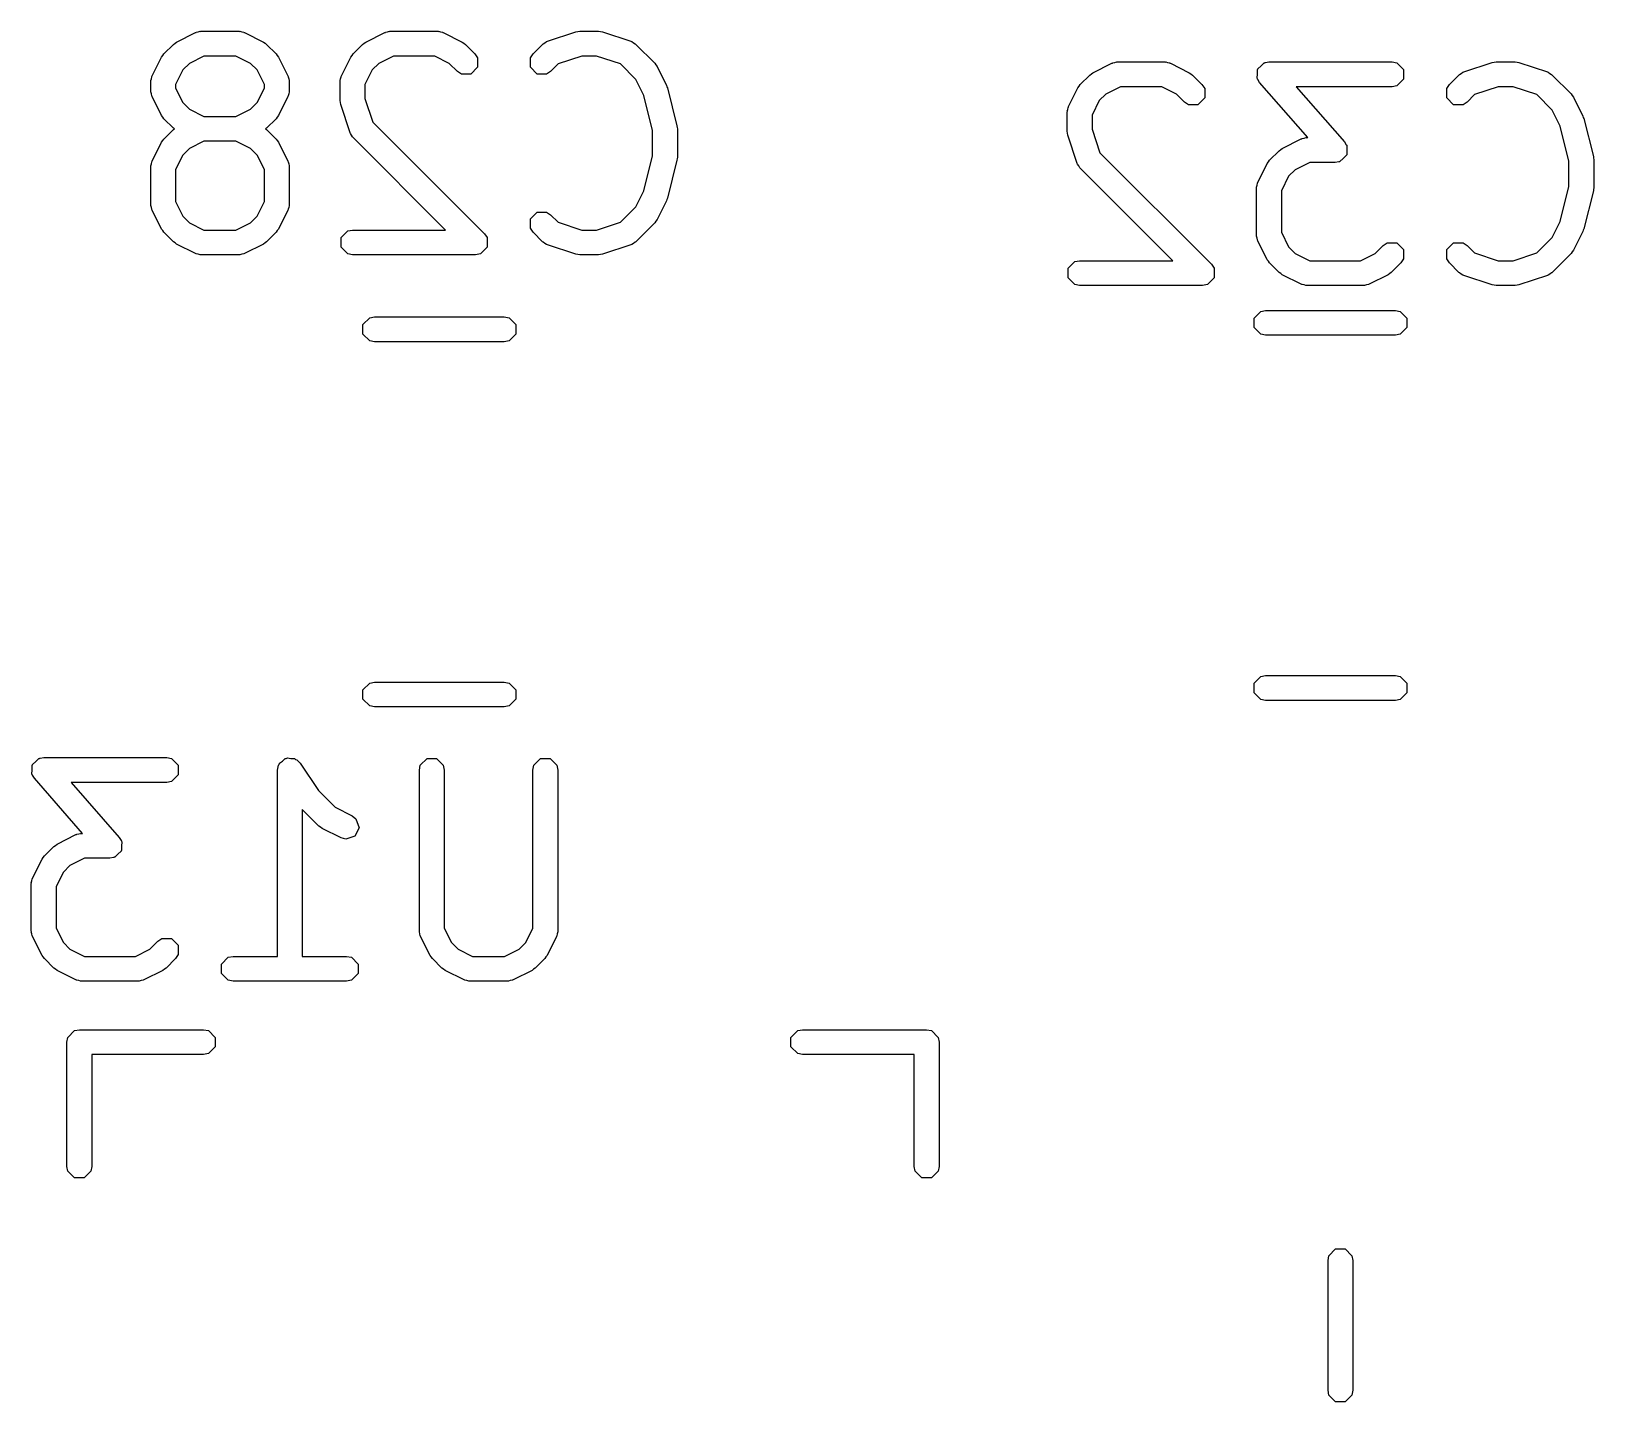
# Model space of a CAD drawing. Header units: inches. Extents: x 0.38 to 5.39, y 0.12 to 3.22.
# Drawn here: x 3.7129 to 3.9605, y 2.4968 to 2.714 of the extents above; entities that cross this region are included whole.
import ezdxf

# ---------------------------------------------------------------- set-up
doc = ezdxf.new("R2010")
doc.units = ezdxf.units.IN
doc.header["$MEASUREMENT"] = 0
doc.layers.add('BLACK', color=250, linetype='CONTINUOUS')

msp = doc.modelspace()

# ---------------------------------------------------------------- linework, layer by layer
at = {"layer": 'BLACK', "linetype": 'CONTINUOUS'}
for p, q in [((3.73592, 2.71225), (3.73892, 2.71375)), ((3.73892, 2.71375), (3.73901, 2.71378)), ((3.73901, 2.71378), (3.73904, 2.71381)), ((3.73904, 2.71381), (3.73935, 2.71387)), ((3.73935, 2.71387), (3.73966, 2.71395)), ((3.73966, 2.71395), (3.7397, 2.71394)), ((3.7397, 2.71394), (3.7398, 2.71396)), ((3.7398, 2.71396), (3.7458, 2.71396)), ((3.7458, 2.71396), (3.74589, 2.71394)), ((3.74589, 2.71394), (3.74594, 2.71395)), ((3.74594, 2.71395), (3.74624, 2.71387)), ((3.74624, 2.71387), (3.74655, 2.71381)), ((3.74655, 2.71381), (3.74658, 2.71378)), ((3.74658, 2.71378), (3.74668, 2.71375)), ((3.74668, 2.71375), (3.74968, 2.71225)), ((3.76591, 2.71225), (3.76891, 2.71375)), ((3.76891, 2.71375), (3.76901, 2.71378)), ((3.76901, 2.71378), (3.76904, 2.71381)), ((3.76904, 2.71381), (3.76935, 2.71387)), ((3.76935, 2.71387), (3.76965, 2.71395)), ((3.76965, 2.71395), (3.7697, 2.71394)), ((3.7697, 2.71394), (3.76979, 2.71396)), ((3.76979, 2.71396), (3.77729, 2.71396)), ((3.77729, 2.71396), (3.77739, 2.71394)), ((3.77739, 2.71394), (3.77743, 2.71395)), ((3.77743, 2.71395), (3.77774, 2.71387)), ((3.77774, 2.71387), (3.77805, 2.71381)), ((3.77805, 2.71381), (3.77808, 2.71378)), ((3.77808, 2.71378), (3.77817, 2.71375)), ((3.77817, 2.71375), (3.78117, 2.71225)), ((3.79467, 2.71236), (3.79917, 2.71386)), ((3.79917, 2.71386), (3.79948, 2.7139)), ((3.79948, 2.7139), (3.79979, 2.71396)), ((3.79979, 2.71396), (3.80279, 2.71396)), ((3.80279, 2.71396), (3.8031, 2.7139)), ((3.8031, 2.7139), (3.80341, 2.71386)), ((3.80341, 2.71386), (3.80791, 2.71236)), ((3.73391, 2.71038), (3.73541, 2.71188)), ((3.73541, 2.71188), (3.73567, 2.71206)), ((3.73567, 2.71206), (3.73592, 2.71225)), ((3.74968, 2.71225), (3.74993, 2.71206)), ((3.74993, 2.71206), (3.75019, 2.71188)), ((3.75019, 2.71188), (3.75169, 2.71038)), ((3.7639, 2.71038), (3.7654, 2.71188)), ((3.7654, 2.71188), (3.76566, 2.71206)), ((3.76566, 2.71206), (3.76591, 2.71225)), ((3.78117, 2.71225), (3.78142, 2.71206)), ((3.78142, 2.71206), (3.78168, 2.71188)), ((3.78168, 2.71188), (3.78318, 2.71038)), ((3.7924, 2.71038), (3.7939, 2.71188)), ((3.7939, 2.71188), (3.79398, 2.71194)), ((3.79398, 2.71194), (3.794, 2.71198)), ((3.794, 2.71198), (3.79427, 2.71213)), ((3.79427, 2.71213), (3.79454, 2.71231)), ((3.79454, 2.71231), (3.79458, 2.71231)), ((3.79458, 2.71231), (3.79467, 2.71236)), ((3.80791, 2.71236), (3.808, 2.71231)), ((3.808, 2.71231), (3.80804, 2.71231)), ((3.80804, 2.71231), (3.8083, 2.71213)), ((3.8083, 2.71213), (3.80858, 2.71198)), ((3.80858, 2.71198), (3.8086, 2.71194)), ((3.8086, 2.71194), (3.80868, 2.71188)), ((3.80868, 2.71188), (3.81168, 2.70888)), ((3.73204, 2.70687), (3.73354, 2.70987)), ((3.73354, 2.70987), (3.73373, 2.71012)), ((3.73373, 2.71012), (3.73391, 2.71038)), ((3.73796, 2.70887), (3.73692, 2.70782)), ((3.74026, 2.71002), (3.73796, 2.70887)), ((3.74533, 2.71002), (3.74026, 2.71002)), ((3.74763, 2.70887), (3.74533, 2.71002)), ((3.74868, 2.70782), (3.74763, 2.70887)), ((3.75169, 2.71038), (3.75186, 2.71012)), ((3.75186, 2.71012), (3.75206, 2.70987)), ((3.75206, 2.70987), (3.75356, 2.70687)), ((3.76203, 2.70687), (3.76353, 2.70987)), ((3.76353, 2.70987), (3.76373, 2.71012)), ((3.76373, 2.71012), (3.7639, 2.71038)), ((3.76796, 2.70887), (3.76691, 2.70782)), ((3.77026, 2.71002), (3.76796, 2.70887)), ((3.77683, 2.71002), (3.77026, 2.71002)), ((3.77913, 2.70887), (3.77683, 2.71002)), ((3.7804, 2.7076), (3.77913, 2.70887)), ((3.78318, 2.71038), (3.78361, 2.70974)), ((3.78361, 2.70974), (3.78361, 2.70824)), ((3.79197, 2.70974), (3.7924, 2.71038)), ((3.79197, 2.70824), (3.79197, 2.70974)), ((3.79635, 2.70877), (3.79518, 2.7076)), ((3.80011, 2.71002), (3.79635, 2.70877)), ((3.80247, 2.71002), (3.80011, 2.71002)), ((3.80623, 2.70877), (3.80247, 2.71002)), ((3.80867, 2.70632), (3.80623, 2.70877)), ((3.81168, 2.70888), (3.81186, 2.70862)), ((3.81186, 2.70862), (3.81205, 2.70837)), ((3.81205, 2.70837), (3.81355, 2.70537)), ((3.88111, 2.70739), (3.88411, 2.70889)), ((3.88411, 2.70889), (3.88421, 2.70892)), ((3.88421, 2.70892), (3.88424, 2.70895)), ((3.88424, 2.70895), (3.88455, 2.70901)), ((3.88455, 2.70901), (3.88485, 2.70909)), ((3.88485, 2.70909), (3.8849, 2.70908)), ((3.8849, 2.70908), (3.88499, 2.7091)), ((3.88499, 2.7091), (3.89249, 2.7091)), ((3.89249, 2.7091), (3.89259, 2.70908)), ((3.89259, 2.70908), (3.89263, 2.70909)), ((3.89263, 2.70909), (3.89294, 2.70901)), ((3.89294, 2.70901), (3.89325, 2.70895)), ((3.89325, 2.70895), (3.89328, 2.70892)), ((3.89328, 2.70892), (3.89337, 2.70889)), ((3.89337, 2.70889), (3.89637, 2.70739)), ((3.90723, 2.708), (3.90775, 2.70846)), ((3.90775, 2.70846), (3.90824, 2.70895)), ((3.90824, 2.70895), (3.90833, 2.70897)), ((3.90833, 2.70897), (3.90836, 2.70899)), ((3.90836, 2.70899), (3.90844, 2.70899)), ((3.90844, 2.70899), (3.90899, 2.7091)), ((3.90899, 2.7091), (3.92849, 2.7091)), ((3.92849, 2.7091), (3.92924, 2.70895)), ((3.92924, 2.70895), (3.93031, 2.70788)), ((3.93986, 2.7075), (3.94436, 2.709)), ((3.94436, 2.709), (3.94468, 2.70904)), ((3.94468, 2.70904), (3.94499, 2.7091)), ((3.94499, 2.7091), (3.94799, 2.7091)), ((3.94799, 2.7091), (3.9483, 2.70904)), ((3.9483, 2.70904), (3.94861, 2.709)), ((3.94861, 2.709), (3.95311, 2.7075)), ((3.73183, 2.70613), (3.73192, 2.70643)), ((3.73185, 2.70609), (3.73183, 2.70613)), ((3.73183, 2.70599), (3.73185, 2.70609)), ((3.73183, 2.70449), (3.73183, 2.70599)), ((3.73192, 2.70643), (3.73198, 2.70674)), ((3.73198, 2.70674), (3.73201, 2.70677)), ((3.73201, 2.70677), (3.73204, 2.70687)), ((3.73692, 2.70782), (3.73577, 2.70552)), ((3.74983, 2.70552), (3.74868, 2.70782)), ((3.75356, 2.70687), (3.75358, 2.70677)), ((3.75358, 2.70677), (3.75361, 2.70674)), ((3.75361, 2.70674), (3.75368, 2.70643)), ((3.75368, 2.70643), (3.75376, 2.70613)), ((3.75376, 2.70613), (3.75375, 2.70609)), ((3.75375, 2.70609), (3.75376, 2.70599)), ((3.75376, 2.70599), (3.75376, 2.70449)), ((3.76183, 2.70613), (3.76191, 2.70643)), ((3.76185, 2.70609), (3.76183, 2.70613)), ((3.76183, 2.70599), (3.76185, 2.70609)), ((3.76183, 2.70299), (3.76183, 2.70599)), ((3.76191, 2.70643), (3.76198, 2.70674)), ((3.76198, 2.70674), (3.76201, 2.70677)), ((3.76201, 2.70677), (3.76203, 2.70687)), ((3.76691, 2.70782), (3.76576, 2.70552)), ((3.78104, 2.70717), (3.7804, 2.7076)), ((3.78255, 2.70717), (3.78104, 2.70717)), ((3.78361, 2.70824), (3.78255, 2.70717)), ((3.79304, 2.70717), (3.79197, 2.70824)), ((3.79454, 2.70717), (3.79304, 2.70717)), ((3.79518, 2.7076), (3.79454, 2.70717)), ((3.80993, 2.7038), (3.80867, 2.70632)), ((3.8791, 2.70552), (3.8806, 2.70702)), ((3.8806, 2.70702), (3.88087, 2.7072)), ((3.88087, 2.7072), (3.88111, 2.70739)), ((3.89637, 2.70739), (3.89662, 2.7072)), ((3.89662, 2.7072), (3.89688, 2.70702)), ((3.89688, 2.70702), (3.89838, 2.70552)), ((3.90713, 2.7065), (3.90717, 2.70719)), ((3.90717, 2.70642), (3.90713, 2.7065)), ((3.90717, 2.70788), (3.90722, 2.70793)), ((3.90717, 2.70719), (3.90717, 2.70788)), ((3.90717, 2.70638), (3.90717, 2.70642)), ((3.90723, 2.70632), (3.90717, 2.70638)), ((3.90722, 2.70793), (3.90723, 2.708)), ((3.90751, 2.70583), (3.90723, 2.70632)), ((3.93031, 2.70638), (3.92924, 2.70531)), ((3.93031, 2.70788), (3.93031, 2.70638)), ((3.9376, 2.70552), (3.9391, 2.70702)), ((3.9391, 2.70702), (3.93918, 2.70708)), ((3.93918, 2.70708), (3.9392, 2.70712)), ((3.9392, 2.70712), (3.93947, 2.70727)), ((3.93947, 2.70727), (3.93973, 2.70745)), ((3.93973, 2.70745), (3.93978, 2.70745)), ((3.93978, 2.70745), (3.93986, 2.7075)), ((3.95311, 2.7075), (3.95319, 2.70745)), ((3.95319, 2.70745), (3.95324, 2.70745)), ((3.95324, 2.70745), (3.9535, 2.70727)), ((3.9535, 2.70727), (3.95378, 2.70712)), ((3.95378, 2.70712), (3.9538, 2.70708)), ((3.9538, 2.70708), (3.95388, 2.70702)), ((3.95388, 2.70702), (3.95688, 2.70402)), ((3.73185, 2.70439), (3.73183, 2.70449)), ((3.73183, 2.70435), (3.73185, 2.70439)), ((3.73192, 2.70405), (3.73183, 2.70435)), ((3.73198, 2.70374), (3.73192, 2.70405)), ((3.73201, 2.7037), (3.73198, 2.70374)), ((3.73204, 2.70361), (3.73201, 2.7037)), ((3.73354, 2.70061), (3.73204, 2.70361)), ((3.73577, 2.70552), (3.73577, 2.70495)), ((3.73577, 2.70495), (3.73692, 2.70266)), ((3.74868, 2.70266), (3.74983, 2.70495)), ((3.74983, 2.70495), (3.74983, 2.70552)), ((3.75356, 2.70361), (3.75206, 2.70061)), ((3.75358, 2.7037), (3.75356, 2.70361)), ((3.75361, 2.70374), (3.75358, 2.7037)), ((3.75368, 2.70405), (3.75361, 2.70374)), ((3.75376, 2.70435), (3.75368, 2.70405)), ((3.75376, 2.70449), (3.75375, 2.70439)), ((3.75375, 2.70439), (3.75376, 2.70435)), ((3.76576, 2.70552), (3.76576, 2.70331)), ((3.81132, 2.69825), (3.80993, 2.7038)), ((3.81355, 2.70537), (3.81361, 2.70516)), ((3.81361, 2.70516), (3.8137, 2.70497)), ((3.8137, 2.70497), (3.8152, 2.69897)), ((3.87723, 2.70201), (3.87873, 2.70501)), ((3.87873, 2.70501), (3.87893, 2.70526)), ((3.87893, 2.70526), (3.8791, 2.70552)), ((3.88316, 2.70401), (3.88211, 2.70296)), ((3.88546, 2.70516), (3.88316, 2.70401)), ((3.89203, 2.70516), (3.88546, 2.70516)), ((3.89433, 2.70401), (3.89203, 2.70516)), ((3.8956, 2.70274), (3.89433, 2.70401)), ((3.89838, 2.70552), (3.89881, 2.70488)), ((3.89881, 2.70488), (3.89881, 2.70338)), ((3.91515, 2.6971), (3.90751, 2.70583)), ((3.92849, 2.70516), (3.91333, 2.70516)), ((3.91333, 2.70516), (3.92097, 2.69643)), ((3.92924, 2.70531), (3.92849, 2.70516)), ((3.93717, 2.70488), (3.9376, 2.70552)), ((3.93717, 2.70338), (3.93717, 2.70488)), ((3.94155, 2.70391), (3.94038, 2.70274)), ((3.94531, 2.70516), (3.94155, 2.70391)), ((3.94767, 2.70516), (3.94531, 2.70516)), ((3.95142, 2.70391), (3.94767, 2.70516)), ((3.95387, 2.70146), (3.95142, 2.70391)), ((3.95688, 2.70402), (3.95705, 2.70376)), ((3.95705, 2.70376), (3.95725, 2.70351)), ((3.95725, 2.70351), (3.95875, 2.70051)), ((3.73692, 2.70266), (3.73796, 2.70161)), ((3.73796, 2.70161), (3.74026, 2.70046)), ((3.74533, 2.70046), (3.74763, 2.70161)), ((3.74763, 2.70161), (3.74868, 2.70266)), ((3.76189, 2.70268), (3.76183, 2.70299)), ((3.76193, 2.70237), (3.76189, 2.70268)), ((3.76343, 2.69787), (3.76193, 2.70237)), ((3.76576, 2.70331), (3.76701, 2.69955)), ((3.87703, 2.70127), (3.87711, 2.70157)), ((3.87705, 2.70123), (3.87703, 2.70127)), ((3.87703, 2.70113), (3.87705, 2.70123)), ((3.87703, 2.69813), (3.87703, 2.70113)), ((3.87711, 2.70157), (3.87718, 2.70188)), ((3.87718, 2.70188), (3.87721, 2.70192)), ((3.87721, 2.70192), (3.87723, 2.70201)), ((3.88211, 2.70296), (3.88096, 2.70067)), ((3.89624, 2.70231), (3.8956, 2.70274)), ((3.89775, 2.70231), (3.89624, 2.70231)), ((3.89881, 2.70338), (3.89775, 2.70231)), ((3.93823, 2.70231), (3.93717, 2.70338)), ((3.93974, 2.70231), (3.93823, 2.70231)), ((3.94038, 2.70274), (3.93974, 2.70231)), ((3.95513, 2.69894), (3.95387, 2.70146)), ((3.73373, 2.70036), (3.73354, 2.70061)), ((3.73391, 2.7001), (3.73373, 2.70036)), ((3.73541, 2.6986), (3.73391, 2.7001)), ((3.73557, 2.69849), (3.73541, 2.6986)), ((3.73541, 2.69838), (3.73557, 2.69849)), ((3.74026, 2.70046), (3.74533, 2.70046)), ((3.75019, 2.6986), (3.75003, 2.69849)), ((3.75003, 2.69849), (3.75019, 2.69838)), ((3.75169, 2.7001), (3.75019, 2.6986)), ((3.75186, 2.70036), (3.75169, 2.7001)), ((3.75206, 2.70061), (3.75186, 2.70036)), ((3.76701, 2.69955), (3.78468, 2.68188)), ((3.8152, 2.69897), (3.81521, 2.69873)), ((3.81521, 2.69873), (3.81526, 2.69849)), ((3.81526, 2.69849), (3.81526, 2.69399)), ((3.88096, 2.70067), (3.88096, 2.69845)), ((3.88096, 2.69845), (3.88222, 2.6947)), ((3.95652, 2.69339), (3.95513, 2.69894)), ((3.95875, 2.70051), (3.9588, 2.7003)), ((3.9588, 2.7003), (3.9589, 2.70011)), ((3.9589, 2.70011), (3.96039, 2.69411)), ((3.73204, 2.69337), (3.73354, 2.69637)), ((3.73354, 2.69637), (3.73373, 2.69662)), ((3.73373, 2.69662), (3.73391, 2.69688)), ((3.73391, 2.69688), (3.73541, 2.69838)), ((3.74026, 2.69652), (3.73796, 2.69537)), ((3.74533, 2.69652), (3.74026, 2.69652)), ((3.74763, 2.69537), (3.74533, 2.69652)), ((3.75019, 2.69838), (3.75169, 2.69688)), ((3.75169, 2.69688), (3.75186, 2.69662)), ((3.75186, 2.69662), (3.75206, 2.69637)), ((3.75206, 2.69637), (3.75356, 2.69337)), ((3.76348, 2.69778), (3.76343, 2.69787)), ((3.76348, 2.69774), (3.76348, 2.69778)), ((3.76365, 2.69747), (3.76348, 2.69774)), ((3.76381, 2.6972), (3.76365, 2.69747)), ((3.76385, 2.69718), (3.76381, 2.6972)), ((3.7639, 2.6971), (3.76385, 2.69718)), ((3.77854, 2.68246), (3.7639, 2.6971)), ((3.81132, 2.69423), (3.81132, 2.69825)), ((3.87709, 2.69782), (3.87703, 2.69813)), ((3.87713, 2.69751), (3.87709, 2.69782)), ((3.87863, 2.69301), (3.87713, 2.69751)), ((3.91111, 2.69539), (3.91411, 2.69689)), ((3.91411, 2.69689), (3.91421, 2.69692)), ((3.91421, 2.69692), (3.91424, 2.69695)), ((3.91424, 2.69695), (3.91455, 2.69701)), ((3.91455, 2.69701), (3.91485, 2.6971)), ((3.91485, 2.6971), (3.91489, 2.69708)), ((3.91489, 2.69708), (3.91499, 2.6971)), ((3.91499, 2.6971), (3.91515, 2.6971)), ((3.92097, 2.69643), (3.92125, 2.69594)), ((3.73692, 2.69432), (3.73577, 2.69203)), ((3.73796, 2.69537), (3.73692, 2.69432)), ((3.74868, 2.69432), (3.74763, 2.69537)), ((3.74983, 2.69203), (3.74868, 2.69432)), ((3.80993, 2.68868), (3.81132, 2.69423)), ((3.8152, 2.69351), (3.8137, 2.68751)), ((3.81521, 2.69375), (3.8152, 2.69351)), ((3.81526, 2.69399), (3.81521, 2.69375)), ((3.88222, 2.6947), (3.89988, 2.67703)), ((3.90892, 2.69326), (3.9091, 2.69352)), ((3.9091, 2.69352), (3.9106, 2.69502)), ((3.9106, 2.69502), (3.91086, 2.6952)), ((3.91086, 2.6952), (3.91111, 2.69539)), ((3.92073, 2.6938), (3.92024, 2.69331)), ((3.92125, 2.69426), (3.92073, 2.6938)), ((3.92125, 2.69594), (3.92131, 2.69588)), ((3.92126, 2.69433), (3.92125, 2.69426)), ((3.92131, 2.69438), (3.92126, 2.69433)), ((3.92131, 2.69588), (3.92131, 2.69584)), ((3.92131, 2.69584), (3.92135, 2.69576)), ((3.92135, 2.69576), (3.92131, 2.69507)), ((3.92131, 2.69507), (3.92131, 2.69438)), ((3.96039, 2.69411), (3.96041, 2.69387)), ((3.96041, 2.69387), (3.96045, 2.69363)), ((3.96045, 2.69363), (3.96045, 2.68913)), ((3.73183, 2.69263), (3.73192, 2.69293)), ((3.73185, 2.69259), (3.73183, 2.69263)), ((3.73183, 2.69249), (3.73185, 2.69259)), ((3.73183, 2.68649), (3.73183, 2.69249)), ((3.73192, 2.69293), (3.73198, 2.69324)), ((3.73198, 2.69324), (3.73201, 2.69328)), ((3.73201, 2.69328), (3.73204, 2.69337)), ((3.73577, 2.69203), (3.73577, 2.68696)), ((3.74983, 2.68696), (3.74983, 2.69203)), ((3.75356, 2.69337), (3.75358, 2.69328)), ((3.75358, 2.69328), (3.75361, 2.69324)), ((3.75361, 2.69324), (3.75368, 2.69293)), ((3.75368, 2.69293), (3.75376, 2.69263)), ((3.75376, 2.69263), (3.75375, 2.69259)), ((3.75375, 2.69259), (3.75376, 2.69249)), ((3.75376, 2.69249), (3.75376, 2.68649)), ((3.87868, 2.69292), (3.87863, 2.69301)), ((3.87868, 2.69288), (3.87868, 2.69292)), ((3.87885, 2.69262), (3.87868, 2.69288)), ((3.87901, 2.69234), (3.87885, 2.69262)), ((3.87905, 2.69232), (3.87901, 2.69234)), ((3.8791, 2.69224), (3.87905, 2.69232)), ((3.89374, 2.6776), (3.8791, 2.69224)), ((3.90723, 2.69001), (3.90873, 2.69301)), ((3.90873, 2.69301), (3.90892, 2.69326)), ((3.91316, 2.69201), (3.91211, 2.69097)), ((3.91546, 2.69316), (3.91316, 2.69201)), ((3.91949, 2.69316), (3.91546, 2.69316)), ((3.92004, 2.69327), (3.91949, 2.69316)), ((3.92012, 2.69327), (3.92004, 2.69327)), ((3.92015, 2.69329), (3.92012, 2.69327)), ((3.92024, 2.69331), (3.92015, 2.69329)), ((3.95652, 2.68937), (3.95652, 2.69339)), ((3.80867, 2.68616), (3.80993, 2.68868)), ((3.90702, 2.68913), (3.90704, 2.68923)), ((3.90702, 2.68163), (3.90702, 2.68913)), ((3.90703, 2.68927), (3.90711, 2.68958)), ((3.90704, 2.68923), (3.90703, 2.68927)), ((3.90711, 2.68958), (3.90717, 2.68989)), ((3.90717, 2.68989), (3.9072, 2.68992)), ((3.9072, 2.68992), (3.90723, 2.69001)), ((3.91211, 2.69097), (3.91096, 2.68867)), ((3.91096, 2.68867), (3.91096, 2.6821)), ((3.95513, 2.68382), (3.95652, 2.68937)), ((3.96039, 2.68865), (3.9589, 2.68266)), ((3.96041, 2.6889), (3.96039, 2.68865)), ((3.96045, 2.68913), (3.96041, 2.6889)), ((3.73185, 2.68639), (3.73183, 2.68649)), ((3.73183, 2.68635), (3.73185, 2.68639)), ((3.73192, 2.68605), (3.73183, 2.68635)), ((3.73577, 2.68696), (3.73692, 2.68466)), ((3.74868, 2.68466), (3.74983, 2.68696)), ((3.75376, 2.68635), (3.75368, 2.68605)), ((3.75376, 2.68649), (3.75375, 2.68639)), ((3.75375, 2.68639), (3.75376, 2.68635)), ((3.80623, 2.68371), (3.80867, 2.68616)), ((3.81355, 2.68711), (3.81205, 2.68411)), ((3.81361, 2.68732), (3.81355, 2.68711)), ((3.8137, 2.68751), (3.81361, 2.68732)), ((3.73198, 2.68574), (3.73192, 2.68605)), ((3.73201, 2.68571), (3.73198, 2.68574)), ((3.73204, 2.68561), (3.73201, 2.68571)), ((3.73354, 2.68261), (3.73204, 2.68561)), ((3.73692, 2.68466), (3.73796, 2.68361)), ((3.73796, 2.68361), (3.74026, 2.68246)), ((3.74533, 2.68246), (3.74763, 2.68361)), ((3.74763, 2.68361), (3.74868, 2.68466)), ((3.75356, 2.68561), (3.75206, 2.68261)), ((3.75358, 2.68571), (3.75356, 2.68561)), ((3.75361, 2.68574), (3.75358, 2.68571)), ((3.75368, 2.68605), (3.75361, 2.68574)), ((3.79197, 2.68425), (3.79304, 2.68531)), ((3.79197, 2.68274), (3.79197, 2.68425)), ((3.79304, 2.68531), (3.79454, 2.68531)), ((3.79454, 2.68531), (3.79518, 2.68488)), ((3.79518, 2.68488), (3.79635, 2.68371)), ((3.79635, 2.68371), (3.80011, 2.68246)), ((3.80247, 2.68246), (3.80623, 2.68371)), ((3.81168, 2.6836), (3.80868, 2.6806)), ((3.81186, 2.68386), (3.81168, 2.6836)), ((3.81205, 2.68411), (3.81186, 2.68386)), ((3.95387, 2.6813), (3.95513, 2.68382)), ((3.73373, 2.68236), (3.73354, 2.68261)), ((3.73391, 2.6821), (3.73373, 2.68236)), ((3.73541, 2.6806), (3.73391, 2.6821)), ((3.74026, 2.68246), (3.74533, 2.68246)), ((3.75169, 2.6821), (3.75019, 2.6806)), ((3.75186, 2.68236), (3.75169, 2.6821)), ((3.75206, 2.68261), (3.75186, 2.68236)), ((3.76198, 2.68125), (3.76304, 2.68231)), ((3.76198, 2.67974), (3.76198, 2.68125)), ((3.76304, 2.68231), (3.76379, 2.68246)), ((3.76379, 2.68246), (3.77854, 2.68246)), ((3.78468, 2.68188), (3.78511, 2.68125)), ((3.78511, 2.68125), (3.78511, 2.67974)), ((3.7924, 2.6821), (3.79197, 2.68274)), ((3.7939, 2.6806), (3.7924, 2.6821)), ((3.80011, 2.68246), (3.80247, 2.68246)), ((3.90704, 2.68154), (3.90702, 2.68163)), ((3.90703, 2.68149), (3.90704, 2.68154)), ((3.90711, 2.68119), (3.90703, 2.68149)), ((3.90717, 2.68088), (3.90711, 2.68119)), ((3.91096, 2.6821), (3.91211, 2.6798)), ((3.95142, 2.67885), (3.95387, 2.6813)), ((3.95875, 2.68225), (3.95725, 2.67925)), ((3.9588, 2.68246), (3.95875, 2.68225)), ((3.9589, 2.68266), (3.9588, 2.68246)), ((3.73567, 2.68042), (3.73541, 2.6806)), ((3.73592, 2.68023), (3.73567, 2.68042)), ((3.73892, 2.67873), (3.73592, 2.68023)), ((3.73901, 2.67871), (3.73892, 2.67873)), ((3.73904, 2.67867), (3.73901, 2.67871)), ((3.73935, 2.67861), (3.73904, 2.67867)), ((3.74655, 2.67867), (3.74624, 2.67861)), ((3.74658, 2.67871), (3.74655, 2.67867)), ((3.74668, 2.67873), (3.74658, 2.67871)), ((3.74968, 2.68023), (3.74668, 2.67873)), ((3.74993, 2.68042), (3.74968, 2.68023)), ((3.75019, 2.6806), (3.74993, 2.68042)), ((3.76304, 2.67867), (3.76198, 2.67974)), ((3.76379, 2.67852), (3.76304, 2.67867)), ((3.78405, 2.67867), (3.78329, 2.67852)), ((3.78511, 2.67974), (3.78405, 2.67867)), ((3.79398, 2.68055), (3.7939, 2.6806)), ((3.794, 2.68051), (3.79398, 2.68055)), ((3.79428, 2.68035), (3.794, 2.68051)), ((3.79454, 2.68017), (3.79428, 2.68035)), ((3.79458, 2.68017), (3.79454, 2.68017)), ((3.79467, 2.68012), (3.79458, 2.68017)), ((3.79917, 2.67862), (3.79467, 2.68012)), ((3.80791, 2.68012), (3.80341, 2.67862)), ((3.808, 2.68017), (3.80791, 2.68012)), ((3.80804, 2.68017), (3.808, 2.68017)), ((3.8083, 2.68035), (3.80804, 2.68017)), ((3.80858, 2.68051), (3.8083, 2.68035)), ((3.8086, 2.68055), (3.80858, 2.68051)), ((3.80868, 2.6806), (3.8086, 2.68055)), ((3.9072, 2.68085), (3.90717, 2.68088)), ((3.90723, 2.68075), (3.9072, 2.68085)), ((3.90873, 2.67775), (3.90723, 2.68075)), ((3.91211, 2.6798), (3.91316, 2.67875)), ((3.91316, 2.67875), (3.91546, 2.6776)), ((3.92352, 2.6776), (3.92582, 2.67875)), ((3.92582, 2.67875), (3.9271, 2.68003)), ((3.9271, 2.68003), (3.92774, 2.68045)), ((3.92774, 2.68045), (3.92924, 2.68045)), ((3.92924, 2.68045), (3.93031, 2.67939)), ((3.93031, 2.67939), (3.93031, 2.67788)), ((3.93717, 2.67939), (3.93823, 2.68045)), ((3.93717, 2.67788), (3.93717, 2.67939)), ((3.93823, 2.68045), (3.93974, 2.68045)), ((3.93974, 2.68045), (3.94038, 2.68003)), ((3.94038, 2.68003), (3.94155, 2.67885)), ((3.94155, 2.67885), (3.94531, 2.6776)), ((3.94767, 2.6776), (3.95142, 2.67885)), ((3.95688, 2.67874), (3.95388, 2.67574)), ((3.95705, 2.679), (3.95688, 2.67874)), ((3.95725, 2.67925), (3.95705, 2.679)), ((3.73966, 2.67853), (3.73935, 2.67861)), ((3.7397, 2.67854), (3.73966, 2.67853)), ((3.7398, 2.67852), (3.7397, 2.67854)), ((3.7458, 2.67852), (3.7398, 2.67852)), ((3.74589, 2.67854), (3.7458, 2.67852)), ((3.74594, 2.67853), (3.74589, 2.67854)), ((3.74624, 2.67861), (3.74594, 2.67853)), ((3.78329, 2.67852), (3.76379, 2.67852)), ((3.79948, 2.67859), (3.79917, 2.67862)), ((3.79979, 2.67852), (3.79948, 2.67859)), ((3.80279, 2.67852), (3.79979, 2.67852)), ((3.8031, 2.67859), (3.80279, 2.67852)), ((3.80341, 2.67862), (3.8031, 2.67859)), ((3.87718, 2.67639), (3.87824, 2.67745)), ((3.87718, 2.67488), (3.87718, 2.67639)), ((3.87824, 2.67745), (3.879, 2.6776)), ((3.879, 2.6776), (3.89374, 2.6776)), ((3.89988, 2.67703), (3.90031, 2.67639)), ((3.90031, 2.67639), (3.90031, 2.67488)), ((3.90892, 2.6775), (3.90873, 2.67775)), ((3.9091, 2.67724), (3.90892, 2.6775)), ((3.9106, 2.67574), (3.9091, 2.67724)), ((3.91546, 2.6776), (3.92352, 2.6776)), ((3.92988, 2.67724), (3.92838, 2.67574)), ((3.93031, 2.67788), (3.92988, 2.67724)), ((3.9376, 2.67724), (3.93717, 2.67788)), ((3.9391, 2.67574), (3.9376, 2.67724)), ((3.94531, 2.6776), (3.94767, 2.6776)), ((3.87824, 2.67382), (3.87718, 2.67488)), ((3.879, 2.67367), (3.87824, 2.67382)), ((3.89925, 2.67382), (3.89849, 2.67367)), ((3.90031, 2.67488), (3.89925, 2.67382)), ((3.91086, 2.67557), (3.9106, 2.67574)), ((3.91111, 2.67537), (3.91086, 2.67557)), ((3.91411, 2.67387), (3.91111, 2.67537)), ((3.91421, 2.67385), (3.91411, 2.67387)), ((3.91424, 2.67382), (3.91421, 2.67385)), ((3.91455, 2.67375), (3.91424, 2.67382)), ((3.91485, 2.67367), (3.91455, 2.67375)), ((3.91489, 2.67368), (3.91485, 2.67367)), ((3.91499, 2.67367), (3.91489, 2.67368)), ((3.92409, 2.67368), (3.92399, 2.67367)), ((3.92413, 2.67367), (3.92409, 2.67368)), ((3.92443, 2.67375), (3.92413, 2.67367)), ((3.92474, 2.67382), (3.92443, 2.67375)), ((3.92477, 2.67385), (3.92474, 2.67382)), ((3.92487, 2.67387), (3.92477, 2.67385)), ((3.92787, 2.67537), (3.92487, 2.67387)), ((3.92812, 2.67557), (3.92787, 2.67537)), ((3.92838, 2.67574), (3.92812, 2.67557)), ((3.93918, 2.67569), (3.9391, 2.67574)), ((3.9392, 2.67565), (3.93918, 2.67569)), ((3.93947, 2.67549), (3.9392, 2.67565)), ((3.93973, 2.67532), (3.93947, 2.67549)), ((3.93978, 2.67532), (3.93973, 2.67532)), ((3.93986, 2.67527), (3.93978, 2.67532)), ((3.94436, 2.67377), (3.93986, 2.67527)), ((3.94468, 2.67373), (3.94436, 2.67377)), ((3.94499, 2.67367), (3.94468, 2.67373)), ((3.9483, 2.67373), (3.94799, 2.67367)), ((3.94861, 2.67377), (3.9483, 2.67373)), ((3.95311, 2.67527), (3.94861, 2.67377)), ((3.95319, 2.67532), (3.95311, 2.67527)), ((3.95324, 2.67532), (3.95319, 2.67532)), ((3.9535, 2.67549), (3.95324, 2.67532)), ((3.95378, 2.67565), (3.9535, 2.67549)), ((3.9538, 2.67569), (3.95378, 2.67565)), ((3.95388, 2.67574), (3.9538, 2.67569)), ((3.89849, 2.67367), (3.879, 2.67367)), ((3.92399, 2.67367), (3.91499, 2.67367)), ((3.94799, 2.67367), (3.94499, 2.67367)), ((3.90664, 2.66851), (3.9077, 2.66957)), ((3.9077, 2.66957), (3.90845, 2.66972)), ((3.90845, 2.66972), (3.92903, 2.66972)), ((3.92903, 2.66972), (3.92978, 2.66957)), ((3.92978, 2.66957), (3.93084, 2.66851)), ((3.76545, 2.66749), (3.76652, 2.66855)), ((3.76545, 2.66598), (3.76545, 2.66749)), ((3.76652, 2.66855), (3.76727, 2.6687)), ((3.76727, 2.6687), (3.78784, 2.6687)), ((3.78784, 2.6687), (3.7886, 2.66855)), ((3.7886, 2.66855), (3.78966, 2.66749)), ((3.78966, 2.66749), (3.78966, 2.66598)), ((3.90664, 2.667), (3.90664, 2.66851)), ((3.9077, 2.66594), (3.90664, 2.667)), ((3.93084, 2.667), (3.92978, 2.66594)), ((3.93084, 2.66851), (3.93084, 2.667)), ((3.76652, 2.66491), (3.76545, 2.66598)), ((3.76727, 2.66476), (3.76652, 2.66491)), ((3.78784, 2.66476), (3.76727, 2.66476)), ((3.7886, 2.66491), (3.78784, 2.66476)), ((3.78966, 2.66598), (3.7886, 2.66491)), ((3.90845, 2.66579), (3.9077, 2.66594)), ((3.92903, 2.66579), (3.90845, 2.66579)), ((3.92978, 2.66594), (3.92903, 2.66579)), ((3.9077, 2.6117), (3.90845, 2.61185)), ((3.90845, 2.61185), (3.92903, 2.61185)), ((3.92903, 2.61185), (3.92978, 2.6117)), ((3.76545, 2.60961), (3.76652, 2.61068)), ((3.76545, 2.6081), (3.76545, 2.60961)), ((3.76652, 2.61068), (3.76727, 2.61083)), ((3.76727, 2.61083), (3.78784, 2.61083)), ((3.78784, 2.61083), (3.7886, 2.61068)), ((3.7886, 2.61068), (3.78966, 2.60961)), ((3.78966, 2.60961), (3.78966, 2.6081)), ((3.90664, 2.61064), (3.9077, 2.6117)), ((3.90664, 2.60913), (3.90664, 2.61064)), ((3.92978, 2.6117), (3.93084, 2.61064)), ((3.93084, 2.61064), (3.93084, 2.60913)), ((3.76652, 2.60704), (3.76545, 2.6081)), ((3.76727, 2.60689), (3.76652, 2.60704)), ((3.78784, 2.60689), (3.76727, 2.60689)), ((3.7886, 2.60704), (3.78784, 2.60689)), ((3.78966, 2.6081), (3.7886, 2.60704)), ((3.9077, 2.60806), (3.90664, 2.60913)), ((3.90845, 2.60791), (3.9077, 2.60806)), ((3.92903, 2.60791), (3.90845, 2.60791)), ((3.92978, 2.60806), (3.92903, 2.60791)), ((3.93084, 2.60913), (3.92978, 2.60806)), ((3.71299, 2.59626), (3.71304, 2.59695)), ((3.71304, 2.59765), (3.71309, 2.5977)), ((3.71304, 2.59695), (3.71304, 2.59765)), ((3.71309, 2.59777), (3.71362, 2.59822)), ((3.71309, 2.5977), (3.71309, 2.59777)), ((3.71362, 2.59822), (3.71411, 2.59871)), ((3.71411, 2.59871), (3.7142, 2.59873)), ((3.7142, 2.59873), (3.71423, 2.59876)), ((3.71423, 2.59876), (3.71431, 2.59875)), ((3.71431, 2.59875), (3.71486, 2.59886)), ((3.71486, 2.59886), (3.73436, 2.59886)), ((3.73436, 2.59886), (3.73511, 2.59871)), ((3.73511, 2.59871), (3.73618, 2.59765)), ((3.73618, 2.59765), (3.73618, 2.59614)), ((3.75189, 2.59689), (3.75204, 2.59765)), ((3.75204, 2.59765), (3.75218, 2.59779)), ((3.75218, 2.59779), (3.75222, 2.59799)), ((3.75222, 2.59799), (3.7527, 2.59831)), ((3.7527, 2.59831), (3.7531, 2.59871)), ((3.7531, 2.59871), (3.7533, 2.59871)), ((3.7533, 2.59871), (3.75347, 2.59882)), ((3.75347, 2.59882), (3.75403, 2.59871)), ((3.75403, 2.59871), (3.75461, 2.59871)), ((3.75461, 2.59871), (3.75475, 2.59857)), ((3.75475, 2.59857), (3.75495, 2.59853)), ((3.75495, 2.59853), (3.75549, 2.59799)), ((3.75549, 2.59799), (3.75838, 2.59365)), ((3.77438, 2.59689), (3.77453, 2.59765)), ((3.77453, 2.59765), (3.7756, 2.59871)), ((3.7756, 2.59871), (3.7771, 2.59871)), ((3.7771, 2.59871), (3.77817, 2.59765)), ((3.77817, 2.59765), (3.77832, 2.59689)), ((3.79238, 2.59689), (3.79253, 2.59765)), ((3.79253, 2.59765), (3.7936, 2.59871)), ((3.7936, 2.59871), (3.7951, 2.59871)), ((3.7951, 2.59871), (3.79617, 2.59765)), ((3.79617, 2.59765), (3.79632, 2.59689)), ((3.71304, 2.59618), (3.71299, 2.59626)), ((3.71304, 2.59614), (3.71304, 2.59618)), ((3.7131, 2.59608), (3.71304, 2.59614)), ((3.71338, 2.5956), (3.7131, 2.59608)), ((3.72102, 2.58686), (3.71338, 2.5956)), ((3.73436, 2.59493), (3.7192, 2.59493)), ((3.7192, 2.59493), (3.72684, 2.58619)), ((3.73511, 2.59508), (3.73436, 2.59493)), ((3.73618, 2.59614), (3.73511, 2.59508)), ((3.75189, 2.56737), (3.75189, 2.59689)), ((3.77438, 2.5714), (3.77438, 2.59689)), ((3.77832, 2.59689), (3.77832, 2.57186)), ((3.79238, 2.57186), (3.79238, 2.59689)), ((3.79632, 2.59689), (3.79632, 2.5714)), ((3.75838, 2.59365), (3.76102, 2.59101)), ((3.75846, 2.588), (3.75582, 2.59064)), ((3.75582, 2.59064), (3.75582, 2.56737)), ((3.76102, 2.59101), (3.76373, 2.58966)), ((3.76373, 2.58966), (3.76434, 2.58918)), ((3.75872, 2.58783), (3.75846, 2.588)), ((3.75897, 2.58763), (3.75872, 2.58783)), ((3.76197, 2.58613), (3.75897, 2.58763)), ((3.76482, 2.58776), (3.76414, 2.58641)), ((3.76434, 2.58918), (3.76482, 2.58776)), ((3.71497, 2.58329), (3.71647, 2.58479)), ((3.71647, 2.58479), (3.71673, 2.58496)), ((3.71673, 2.58496), (3.71698, 2.58516)), ((3.71698, 2.58516), (3.71998, 2.58666)), ((3.71998, 2.58666), (3.72007, 2.58668)), ((3.72007, 2.58668), (3.72011, 2.58671)), ((3.72011, 2.58671), (3.72041, 2.58678)), ((3.72041, 2.58678), (3.72072, 2.58686)), ((3.72072, 2.58686), (3.72076, 2.58684)), ((3.72076, 2.58684), (3.72086, 2.58686)), ((3.72086, 2.58686), (3.72102, 2.58686)), ((3.72684, 2.58619), (3.72712, 2.58571)), ((3.72712, 2.58571), (3.72718, 2.58565)), ((3.72718, 2.58565), (3.72718, 2.58561)), ((3.72718, 2.58561), (3.72722, 2.58553)), ((3.72722, 2.58553), (3.72718, 2.58483)), ((3.72718, 2.58483), (3.72718, 2.58414)), ((3.76271, 2.58593), (3.76197, 2.58613)), ((3.76414, 2.58641), (3.76271, 2.58593)), ((3.7131, 2.57978), (3.7146, 2.58278)), ((3.7146, 2.58278), (3.71479, 2.58303)), ((3.71479, 2.58303), (3.71497, 2.58329)), ((3.72132, 2.58293), (3.71903, 2.58178)), ((3.72536, 2.58293), (3.72132, 2.58293)), ((3.72591, 2.58304), (3.72536, 2.58293)), ((3.72599, 2.58303), (3.72591, 2.58304)), ((3.72602, 2.58306), (3.72599, 2.58303)), ((3.72611, 2.58308), (3.72602, 2.58306)), ((3.7266, 2.58357), (3.72611, 2.58308)), ((3.72712, 2.58402), (3.7266, 2.58357)), ((3.72713, 2.58409), (3.72712, 2.58402)), ((3.72718, 2.58414), (3.72713, 2.58409)), ((3.71298, 2.57934), (3.71304, 2.57965)), ((3.71304, 2.57965), (3.71307, 2.57968)), ((3.71307, 2.57968), (3.7131, 2.57978)), ((3.71798, 2.58073), (3.71683, 2.57843)), ((3.71903, 2.58178), (3.71798, 2.58073)), ((3.71289, 2.5789), (3.71291, 2.57899)), ((3.71289, 2.5714), (3.71289, 2.5789)), ((3.7129, 2.57904), (3.71298, 2.57934)), ((3.71291, 2.57899), (3.7129, 2.57904)), ((3.71683, 2.57843), (3.71683, 2.57186)), ((3.71291, 2.5713), (3.71289, 2.5714)), ((3.7129, 2.57126), (3.71291, 2.5713)), ((3.71298, 2.57095), (3.7129, 2.57126)), ((3.71304, 2.57064), (3.71298, 2.57095)), ((3.71307, 2.57061), (3.71304, 2.57064)), ((3.7131, 2.57052), (3.71307, 2.57061)), ((3.7146, 2.56752), (3.7131, 2.57052)), ((3.71683, 2.57186), (3.71798, 2.56956)), ((3.73169, 2.56852), (3.73296, 2.56979)), ((3.73296, 2.56979), (3.7336, 2.57022)), ((3.7336, 2.57022), (3.73511, 2.57022)), ((3.73511, 2.57022), (3.73618, 2.56915)), ((3.7744, 2.5713), (3.77438, 2.5714)), ((3.77439, 2.57126), (3.7744, 2.5713)), ((3.77447, 2.57095), (3.77439, 2.57126)), ((3.77453, 2.57064), (3.77447, 2.57095)), ((3.77456, 2.57061), (3.77453, 2.57064)), ((3.77459, 2.57052), (3.77456, 2.57061)), ((3.77609, 2.56752), (3.77459, 2.57052)), ((3.77832, 2.57186), (3.77947, 2.56956)), ((3.79123, 2.56956), (3.79238, 2.57186)), ((3.79611, 2.57052), (3.79461, 2.56752)), ((3.79614, 2.57061), (3.79611, 2.57052)), ((3.79617, 2.57064), (3.79614, 2.57061)), ((3.79623, 2.57095), (3.79617, 2.57064)), ((3.79631, 2.57126), (3.79623, 2.57095)), ((3.79632, 2.5714), (3.7963, 2.5713)), ((3.7963, 2.5713), (3.79631, 2.57126)), ((3.71479, 2.56727), (3.7146, 2.56752)), ((3.71497, 2.56701), (3.71479, 2.56727)), ((3.71798, 2.56956), (3.71903, 2.56852)), ((3.71903, 2.56852), (3.72132, 2.56737)), ((3.72132, 2.56737), (3.72939, 2.56737)), ((3.72939, 2.56737), (3.73169, 2.56852)), ((3.73618, 2.56764), (3.73575, 2.56701)), ((3.73618, 2.56915), (3.73618, 2.56764)), ((3.7441, 2.56722), (3.74486, 2.56737)), ((3.74486, 2.56737), (3.75189, 2.56737)), ((3.75582, 2.56737), (3.76285, 2.56737)), ((3.76285, 2.56737), (3.76361, 2.56722)), ((3.77628, 2.56727), (3.77609, 2.56752)), ((3.77646, 2.56701), (3.77628, 2.56727)), ((3.77947, 2.56956), (3.78052, 2.56852)), ((3.78052, 2.56852), (3.78282, 2.56737)), ((3.78282, 2.56737), (3.78789, 2.56737)), ((3.78789, 2.56737), (3.79018, 2.56852)), ((3.79018, 2.56852), (3.79123, 2.56956)), ((3.79442, 2.56727), (3.79424, 2.56701)), ((3.79461, 2.56752), (3.79442, 2.56727)), ((3.71647, 2.56551), (3.71497, 2.56701)), ((3.71673, 2.56533), (3.71647, 2.56551)), ((3.71698, 2.56514), (3.71673, 2.56533)), ((3.71998, 2.56364), (3.71698, 2.56514)), ((3.73374, 2.56514), (3.73074, 2.56364)), ((3.73399, 2.56533), (3.73374, 2.56514)), ((3.73425, 2.56551), (3.73399, 2.56533)), ((3.73575, 2.56701), (3.73425, 2.56551)), ((3.74304, 2.56615), (3.7441, 2.56722)), ((3.74304, 2.56464), (3.74304, 2.56615)), ((3.76361, 2.56722), (3.76467, 2.56615)), ((3.76467, 2.56615), (3.76467, 2.56464)), ((3.77796, 2.56551), (3.77646, 2.56701)), ((3.77822, 2.56533), (3.77796, 2.56551)), ((3.77847, 2.56514), (3.77822, 2.56533)), ((3.78147, 2.56364), (3.77847, 2.56514)), ((3.79223, 2.56514), (3.78923, 2.56364)), ((3.79248, 2.56533), (3.79223, 2.56514)), ((3.79274, 2.56551), (3.79248, 2.56533)), ((3.79424, 2.56701), (3.79274, 2.56551)), ((3.72007, 2.56361), (3.71998, 2.56364)), ((3.72011, 2.56358), (3.72007, 2.56361)), ((3.72041, 2.56352), (3.72011, 2.56358)), ((3.72072, 2.56343), (3.72041, 2.56352)), ((3.72076, 2.56345), (3.72072, 2.56343)), ((3.72086, 2.56343), (3.72076, 2.56345)), ((3.72986, 2.56343), (3.72086, 2.56343)), ((3.72995, 2.56345), (3.72986, 2.56343)), ((3.73, 2.56343), (3.72995, 2.56345)), ((3.7303, 2.56352), (3.73, 2.56343)), ((3.73061, 2.56358), (3.7303, 2.56352)), ((3.73064, 2.56361), (3.73061, 2.56358)), ((3.73074, 2.56364), (3.73064, 2.56361)), ((3.7441, 2.56358), (3.74304, 2.56464)), ((3.74486, 2.56343), (3.7441, 2.56358)), ((3.76285, 2.56343), (3.74486, 2.56343)), ((3.76361, 2.56358), (3.76285, 2.56343)), ((3.76467, 2.56464), (3.76361, 2.56358)), ((3.78157, 2.56361), (3.78147, 2.56364)), ((3.7816, 2.56358), (3.78157, 2.56361)), ((3.78191, 2.56352), (3.7816, 2.56358)), ((3.78221, 2.56343), (3.78191, 2.56352)), ((3.78225, 2.56345), (3.78221, 2.56343)), ((3.78235, 2.56343), (3.78225, 2.56345)), ((3.78835, 2.56343), (3.78235, 2.56343)), ((3.78845, 2.56345), (3.78835, 2.56343)), ((3.78849, 2.56343), (3.78845, 2.56345)), ((3.78879, 2.56352), (3.78849, 2.56343)), ((3.7891, 2.56358), (3.78879, 2.56352)), ((3.78914, 2.56361), (3.7891, 2.56358)), ((3.78923, 2.56364), (3.78914, 2.56361)), ((3.71869, 2.55453), (3.71976, 2.5556)), ((3.71976, 2.5556), (3.72051, 2.55575)), ((3.72051, 2.55575), (3.7402, 2.55575)), ((3.7402, 2.55575), (3.74095, 2.5556)), ((3.74095, 2.5556), (3.74202, 2.55453)), ((3.83326, 2.55453), (3.83433, 2.5556)), ((3.83433, 2.5556), (3.83508, 2.55575)), ((3.83508, 2.55575), (3.85476, 2.55575)), ((3.85476, 2.55575), (3.85552, 2.5556)), ((3.85552, 2.5556), (3.85658, 2.55453)), ((3.71854, 2.55378), (3.71869, 2.55453)), ((3.71854, 2.53409), (3.71854, 2.55378)), ((3.74202, 2.55303), (3.74095, 2.55196)), ((3.74202, 2.55453), (3.74202, 2.55303)), ((3.83326, 2.55303), (3.83326, 2.55453)), ((3.83433, 2.55196), (3.83326, 2.55303)), ((3.85658, 2.55453), (3.85673, 2.55378)), ((3.85673, 2.55378), (3.85673, 2.53409)), ((3.7402, 2.55181), (3.72248, 2.55181)), ((3.72248, 2.55181), (3.72248, 2.53409)), ((3.74095, 2.55196), (3.7402, 2.55181)), ((3.83508, 2.55181), (3.83433, 2.55196)), ((3.8528, 2.55181), (3.83508, 2.55181)), ((3.8528, 2.53409), (3.8528, 2.55181)), ((3.71869, 2.53334), (3.71854, 2.53409)), ((3.71976, 2.53228), (3.71869, 2.53334)), ((3.72233, 2.53334), (3.72127, 2.53228)), ((3.72248, 2.53409), (3.72233, 2.53334)), ((3.85295, 2.53334), (3.8528, 2.53409)), ((3.85401, 2.53228), (3.85295, 2.53334)), ((3.85658, 2.53334), (3.85552, 2.53228)), ((3.85673, 2.53409), (3.85658, 2.53334)), ((3.72127, 2.53228), (3.71976, 2.53228)), ((3.85552, 2.53228), (3.85401, 2.53228)), ((3.9185, 2.51994), (3.91956, 2.521)), ((3.91956, 2.521), (3.92107, 2.521)), ((3.92107, 2.521), (3.92213, 2.51994)), ((3.91835, 2.51918), (3.9185, 2.51994)), ((3.91835, 2.49861), (3.91835, 2.51918)), ((3.92213, 2.51994), (3.92228, 2.51918)), ((3.92228, 2.51918), (3.92228, 2.49861)), ((3.9185, 2.49786), (3.91835, 2.49861)), ((3.92228, 2.49861), (3.92213, 2.49786)), ((3.91956, 2.49679), (3.9185, 2.49786)), ((3.92107, 2.49679), (3.91956, 2.49679)), ((3.92213, 2.49786), (3.92107, 2.49679))]:
    msp.add_line(p, q, dxfattribs=at)

doc.saveas('drawing.dxf')
